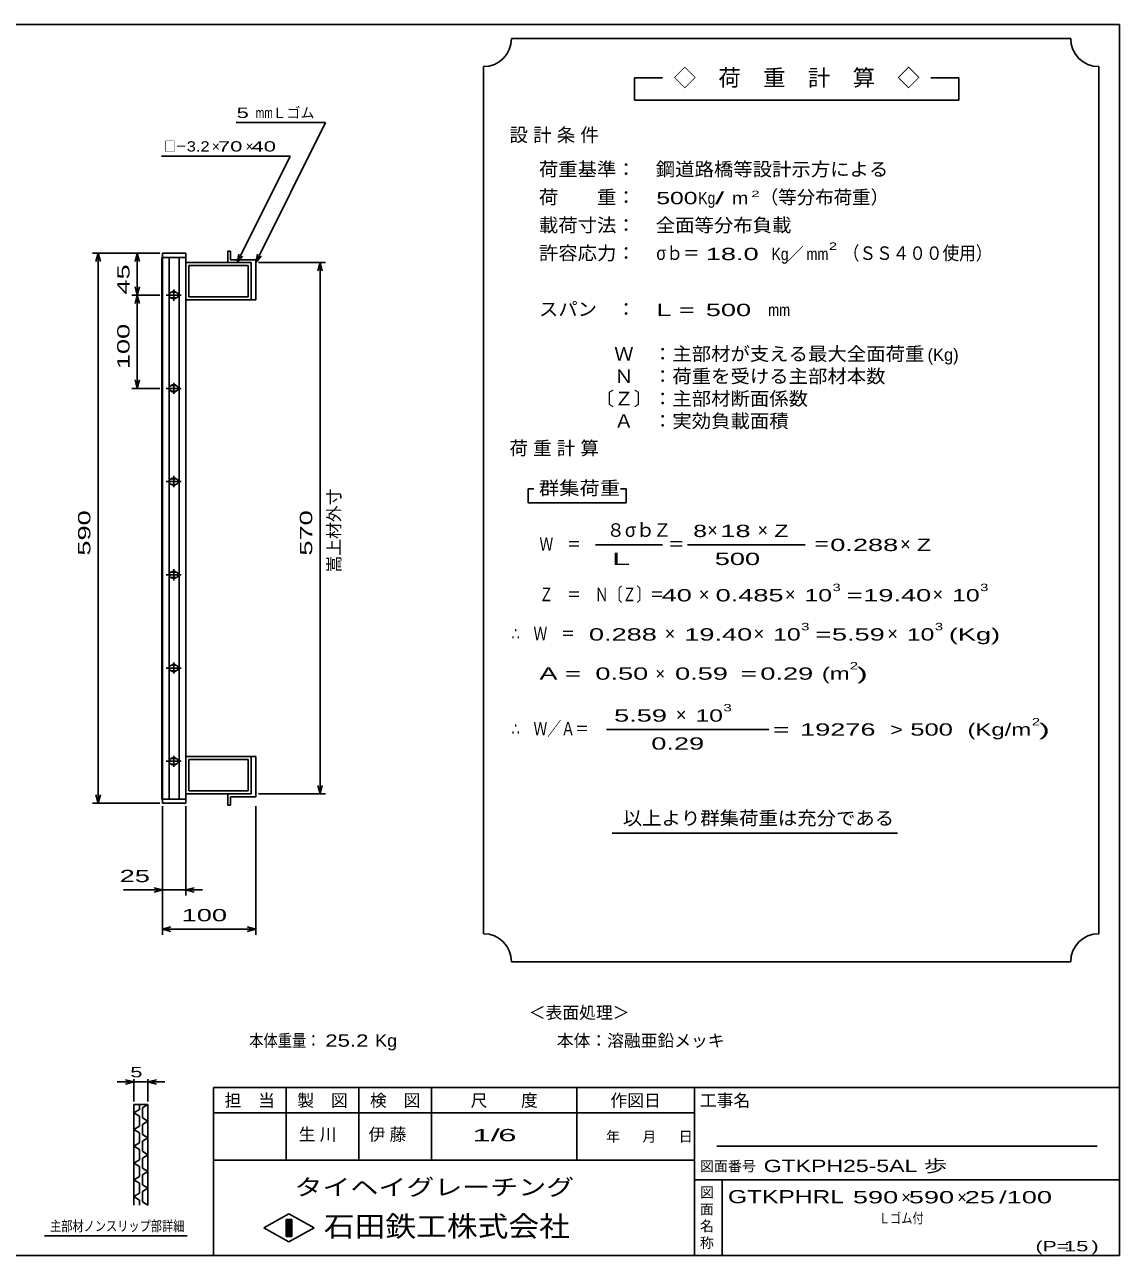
# Model space of a CAD drawing. Units: millimetres, scale not verified. Extents: x -1092 to 1042, y -770 to 629.
# Drawn here: x -133 to 1042, y -691 to 629 of the extents above; entities that cross this region are included whole.
import ezdxf
from ezdxf.enums import TextEntityAlignment as Align

# ---------------------------------------------------------------- set-up
doc = ezdxf.new("R2010")
doc.units = ezdxf.units.MM
doc.header["$LTSCALE"] = 6
for name, color, linetype, lineweight in [('0_2', 150, 'Continuous', 25), ('16', 3, 'Continuous', 25), ('22', 4, 'Continuous', 25), ('24', 2, 'Continuous', 25), ('32', 4, 'Continuous', 25)]:
    doc.layers.add(name, color=color, linetype=linetype, lineweight=lineweight)
doc.styles.add('ベクトル', font='')
doc.styles.get('ベクトル').set_extended_font_data('ベクトル')

msp = doc.modelspace()

# ---------------------------------------------------------------- linework, layer by layer
at = {"layer": '0_2'}
for p, q in [((-1034.4, 629.1), (1041.6, 629.1)), ((1041.6, 629.1), (1041.6, -690.9)), ((1041.6, -510.9), (69.6, -510.9)), ((69.6, -510.9), (69.6, -690.9)), ((147.6, -510.9), (147.6, -588.9)), ((225.6, -588.9), (225.6, -510.9)), ((303.6, -510.9), (303.6, -588.9)), ((459.6, -588.9), (459.6, -510.9)), ((585.6, -510.9), (585.6, -690.9)), ((585.6, -537.9), (69.6, -537.9)), ((1017.6, -573.9), (609.6, -573.9)), ((69.6, -588.9), (585.6, -588.9)), ((585.6, -609.9), (1041.6, -609.9)), ((615.6, -690.9), (615.6, -609.9)), ((123.6, -661.5), (150.6, -646.5)), ((150.6, -646.5), (177.6, -661.5)), ((147.6, -652.5), (153.6, -652.5)), ((147.6, -670.5), (147.6, -652.5)), ((147.6, -652.5), (148.8, -652.5)), ((148.8, -652.5), (148.8, -670.5)), ((150, -670.5), (150, -652.5)), ((150, -652.5), (151.2, -652.5)), ((151.2, -652.5), (151.2, -670.5)), ((152.4, -670.5), (152.4, -652.5)), ((152.4, -652.5), (153.6, -652.5)), ((153.6, -652.5), (153.6, -670.5)), ((153.6, -652.5), (153.6, -670.5)), ((150.6, -676.5), (123.6, -661.5)), ((153.6, -670.5), (147.6, -670.5)), ((148.8, -670.5), (150, -670.5)), ((177.6, -661.5), (150.6, -676.5)), ((151.2, -670.5), (152.4, -670.5)), ((1041.6, -690.9), (-1034.4, -690.9))]:
    msp.add_line(p, q, dxfattribs=at)
at = {"layer": '16'}
for p, q in [((40, 384), (15, 384)), ((15, 384), (15, 379.5)), ((40, 379.5), (40, 384)), ((88, 386), (85, 386)), ((85, 386), (85, 374)), ((88, 377), (88, 386)), ((14.3, -201.5), (14.3, 379.5)), ((14.3, 379.5), (15, 379.5)), ((15, 379.5), (40, 379.5)), ((15, 379.5), (15, -201.5)), ((40, 379.5), (15, 379.5)), ((22, 379.5), (22, -201.5)), ((33, -201.5), (33, 379.5)), ((40, -201.5), (40, 379.5)), ((40, 374), (110, 374)), ((40, 334), (40, 374)), ((43.2, 370.8), (106.8, 370.8)), ((43.2, 337.2), (43.2, 370.8)), ((85, 374), (110, 374)), ((115, 377), (88, 377)), ((106.8, 370.8), (106.8, 337.2)), ((110, 374), (110, 334)), ((110, 374), (110, 334)), ((115, 334), (115, 377)), ((27, 345), (27, 333)), ((19, 339), (35, 339)), ((29, 342), (25, 342)), ((25, 336), (29, 336)), ((110, 334), (40, 334)), ((106.8, 337.2), (43.2, 337.2)), ((110, 334), (115, 334)), ((19, 239), (35, 239)), ((29, 242), (25, 242)), ((27, 245), (27, 233)), ((25, 236), (29, 236)), ((19, 139), (35, 139)), ((29, 142), (25, 142)), ((25, 136), (29, 136)), ((27, 145), (27, 133)), ((29, 42), (25, 42)), ((27, 45), (27, 33)), ((19, 39), (35, 39)), ((25, 36), (29, 36)), ((19, -61), (35, -61)), ((29, -58), (25, -58)), ((25, -64), (29, -64)), ((27, -55), (27, -67)), ((29, -158), (25, -158)), ((27, -155), (27, -167)), ((110, -156), (40, -156)), ((40, -156), (40, -196)), ((110, -196), (110, -156)), ((110, -156), (115, -156)), ((110, -196), (110, -156)), ((115, -156), (115, -199)), ((19, -161), (35, -161)), ((25, -164), (29, -164)), ((106.8, -159.2), (43.2, -159.2)), ((43.2, -159.2), (43.2, -192.8)), ((106.8, -192.8), (106.8, -159.2)), ((40, -196), (110, -196)), ((43.2, -192.8), (106.8, -192.8)), ((85, -208), (85, -196)), ((85, -196), (110, -196)), ((15, -201.5), (14.3, -201.5)), ((15, -201.5), (40, -201.5)), ((15, -206), (15, -201.5)), ((15, -201.5), (40, -201.5)), ((40, -206), (15, -206)), ((40, -201.5), (40, -206)), ((88, -208), (85, -208)), ((115, -199), (88, -199)), ((88, -199), (88, -208))]:
    msp.add_line(p, q, dxfattribs=at)
for centre, radius, start, end in [((25, 339), 3, 90, 270), ((27, 339), 4, 46.6, 133.4), ((27, 339), 4, 226.6, 313.4), ((29, 339), 3, 270, 90), ((25, 239), 3, 90, 270), ((27, 239), 4, 46.6, 133.4), ((29, 239), 3, 270, 90), ((27, 239), 4, 226.6, 313.4), ((25, 139), 3, 90, 270), ((27, 139), 4, 46.6, 133.4), ((27, 139), 4, 226.6, 313.4), ((29, 139), 3, 270, 90), ((25, 39), 3, 90, 270), ((27, 39), 4, 46.6, 133.4), ((29, 39), 3, 270, 90), ((27, 39), 4, 226.6, 313.4), ((25, -61), 3, 90, 270), ((27, -61), 4, 46.6, 133.4), ((27, -61), 4, 226.6, 313.4), ((29, -61), 3, 270, 90), ((25, -161), 3, 90, 270), ((27, -161), 4, 46.6, 133.4), ((29, -161), 3, 270, 90), ((27, -161), 4, 226.6, 313.4)]:
    msp.add_arc(centre, radius, start, end, dxfattribs=at)
at = {"layer": '22'}
for p, q in [((94, 524), (190, 524)), ((115, 374), (190, 524)), ((14, 488), (152, 488)), ((95, 374), (152, 488)), ((12, 384), (-60, 384)), ((-54, 384), (-56.4, 375)), ((-51.6, 375), (-54, 384)), ((-54, 384), (-54, -206)), ((12, 384), (-18, 384)), ((-12, 384), (-14.4, 375)), ((-9.6, 375), (-12, 384)), ((-12, 384), (-12, 339)), ((95, 374), (96.8, 382.8)), ((95, 374), (101, 380.6)), ((115, 374), (116.8, 382.8)), ((115, 374), (121, 380.6)), ((118, 374), (190, 374)), ((184, 374), (181.6, 365)), ((186.4, 365), (184, 374)), ((184, 374), (184, -196)), ((-12, 339), (-14.4, 348)), ((-9.6, 348), (-12, 339)), ((-18, 339), (12, 339)), ((-12, 339), (-14.4, 330)), ((-9.6, 330), (-12, 339)), ((-12, 339), (-12, 239)), ((-18, 239), (12, 239)), ((-12, 239), (-14.4, 248)), ((-9.6, 248), (-12, 239)), ((-54, -206), (-56.4, -197)), ((-51.6, -197), (-54, -206)), ((190, -196), (118, -196)), ((184, -196), (181.6, -187)), ((186.4, -187), (184, -196)), ((-60, -206), (12, -206)), ((15, -305), (15, -209)), ((15, -347), (15, -209)), ((40, -305), (40, -209)), ((115, -347), (115, -209)), ((-27, -299), (15, -299)), ((15, -299), (6, -296.6)), ((6, -301.4), (15, -299)), ((15, -299), (40, -299)), ((40, -299), (49, -296.6)), ((49, -301.4), (40, -299)), ((40, -299), (58, -299)), ((15, -341), (24, -338.6)), ((24, -343.4), (15, -341)), ((15, -341), (115, -341)), ((115, -341), (106, -338.6)), ((106, -343.4), (115, -341))]:
    msp.add_line(p, q, dxfattribs=at)
at = {"layer": '24', "color": 4}
for p, q in [((989.4, 614.1), (389.4, 614.1)), ((359.4, 584.1), (359.4, -345.9)), ((1019.4, -345.9), (1019.4, 584.1)), ((551.4, 572.1), (521.4, 572.1)), ((521.4, 572.1), (521.4, 548.1)), ((869.4, 572.1), (839.4, 572.1)), ((869.4, 548.1), (869.4, 572.1)), ((521.4, 548.1), (869.4, 548.1)), ((413.4, 131.1), (407.4, 131.1)), ((407.4, 131.1), (407.4, 116.1)), ((512.4, 131.1), (506.4, 131.1)), ((512.4, 116.1), (512.4, 131.1)), ((407.4, 116.1), (512.4, 116.1)), ((479.4, 71.1), (551.4, 71.1)), ((578.4, 71.1), (704.4, 71.1)), ((491.4, -126.9), (665.4, -126.9)), ((497.4, -237.9), (803.4, -237.9)), ((389.4, -375.9), (989.4, -375.9))]:
    msp.add_line(p, q, dxfattribs=at)
for centre, start, end in [((359.4, 614.1), 270, 0), ((1019.4, 614.1), 180, 270), ((359.4, -375.9), 0, 90), ((1019.4, -375.9), 90, 180)]:
    msp.add_arc(centre, 30, start, end, dxfattribs=at)
at = {"layer": '32'}
for p, q in [((-15.6, -504.9), (-33.6, -504.9)), ((-15.6, -504.9), (-24.6, -502.5)), ((-24.6, -507.3), (-15.6, -504.9)), ((-15.6, -525.9), (-15.6, -501.9)), ((-15.6, -504.9), (-0.6, -504.9)), ((-0.6, -501.9), (-0.6, -525.9)), ((-0.6, -504.9), (8.4, -502.5)), ((8.4, -507.3), (-0.6, -504.9)), ((-0.6, -504.9), (17.4, -504.9)), ((-15.6, -528.9), (-0.6, -528.9)), ((-15.6, -636.9), (-15.6, -528.9)), ((-9.6, -534.3), (-15.6, -537.9)), ((-15.6, -537.9), (-9.6, -541.5)), ((-9.6, -528.9), (-9.6, -534.3)), ((-0.6, -528.9), (-6.6, -532.5)), ((-6.6, -532.5), (-6.6, -543.3)), ((-0.6, -528.9), (-0.6, -636.9)), ((-9.6, -552.3), (-15.6, -555.9)), ((-9.6, -541.5), (-9.6, -552.3)), ((-6.6, -543.3), (-0.6, -546.9)), ((-0.6, -546.9), (-6.6, -550.5)), ((-6.6, -550.5), (-6.6, -561.3)), ((-15.6, -555.9), (-9.6, -559.5)), ((-9.6, -559.5), (-9.6, -570.3)), ((-6.6, -561.3), (-0.6, -564.9)), ((-0.6, -564.9), (-6.6, -568.5)), ((-9.6, -570.3), (-15.6, -573.9)), ((-15.6, -573.9), (-9.6, -577.5)), ((-9.6, -577.5), (-9.6, -588.3)), ((-6.6, -568.5), (-6.6, -579.3)), ((-6.6, -579.3), (-0.6, -582.9)), ((-9.6, -588.3), (-15.6, -591.9)), ((-15.6, -591.9), (-9.6, -595.5)), ((-0.6, -582.9), (-6.6, -586.5)), ((-6.6, -586.5), (-6.6, -597.3)), ((-9.6, -606.3), (-15.6, -609.9)), ((-9.6, -595.5), (-9.6, -606.3)), ((-6.6, -597.3), (-0.6, -600.9)), ((-0.6, -600.9), (-6.6, -604.5)), ((-6.6, -604.5), (-6.6, -615.3)), ((-15.6, -609.9), (-9.6, -613.5)), ((-9.6, -613.5), (-9.6, -624.3)), ((-6.6, -615.3), (-0.6, -618.9)), ((-0.6, -618.9), (-6.6, -622.5)), ((-9.6, -624.3), (-15.6, -627.9)), ((-15.6, -627.9), (-9.6, -631.5)), ((-9.6, -631.5), (-9.6, -636.9)), ((-6.6, -622.5), (-6.6, -633.3)), ((-6.6, -633.3), (-0.6, -636.9)), ((41.4, -669.9), (-111.6, -669.9))]:
    msp.add_line(p, q, dxfattribs=at)

# ---------------------------------------------------------------- texts
at = {"layer": '0_2', "style": 'ベクトル'}
for s, height, p in [('担\u3000当', 13.2, (81.6, -524.7)), ('製\u3000図', 13.2, (159.6, -524.7)), ('検\u3000図', 13.2, (237.6, -524.7)), ('尺\u3000\u3000度', 13.2, (345.6, -524.7)), ('作図日', 13.2, (495.6, -524.7)), ('工事名', 13.2, (591.6, -524.7)), ('年', 11, (490.8, -563.4)), ('月', 11, (529.8, -563.4)), ('日', 11, (568.8, -563.4)), ('図面番号', 11, (591.6, -595.2)), ('図', 11, (591.6, -623.4)), ('面', 11, (591.6, -641.4)), ('名', 11, (591.6, -659.4)), ('称', 11, (591.6, -677.4))]:
    msp.add_text(s, height=height, dxfattribs=at).set_placement(p, align=Align.MIDDLE_LEFT)
at = {"layer": '0_2', "color": 222, "style": 'ベクトル'}
for s, height, width, p in [('タイヘイグレーチング', 17.6, 1.25, (156.6, -617.7)), ('石田鉄工株式会社', 21.99, 1.1, (188.1, -659.7))]:
    msp.add_text(s, height=height, dxfattribs=dict(at, width=width)).set_placement(p, align=Align.MIDDLE_LEFT)
at = {"layer": '22', "color": 2, "style": 'ベクトル'}
for s, height, p in [('Ｌゴム', 11, (133, 534.5)), ('×', 11, (68, 498.5)), ('×', 11, (104, 498.5)), ('＜表面処理＞', 13.2, (408, -430.5)), ('本体：', 13.2, (438, -460.5)), ('溶融亜鉛メッキ', 13.2, (492, -460.5)), ('×', 13.2, (807.6, -628.5)), ('×', 13.2, (867.6, -628.5))]:
    msp.add_text(s, height=height, dxfattribs=at).set_placement(p, align=Align.MIDDLE_LEFT)
for s, height, width, p in [(' 5 ', 11, 1.6, (88, 534.5)), ('mm', 11, 0.75, (115, 534.5)), ('□－', 11, 0.8, (17, 498.5)), ('3.2', 11, 1.2, (41, 498.5)), (' 70 ', 11, 1.6, (68, 498.5)), (' 40 ', 11, 1.6, (104, 498.5)), (' 25 ', 13.2, 1.65, (-39, -284)), (' 100 ', 13.2, 1.65, (27.5, -326)), ('本体重量：', 13.2, 0.85, (108, -460.5)), (' 25.2', 13.2, 1.35, (183, -460.5)), ('Kg', 13.2, 1.1, (243, -460.5)), ('1/', 13.2, 2, (347.4, -561.9)), (' 6 ', 13.2, 2, (365.4, -561.9)), ('GTKPH25-5AL 歩', 13.2, 1.4, (660, -594.9)), ('GTKPHRL', 14.08, 1.4, (621.6, -627.9)), (' 590 ', 13.2, 1.65, (747.6, -628.5)), (' 590 ', 13.2, 1.65, (807.6, -628.5)), (' 25 ', 13.2, 1.65, (867.6, -628.5)), ('/', 13.2, 1.65, (912.6, -628.5)), (' 100 ', 13.2, 1.65, (912.6, -628.5)), ('Ｌゴム付', 11, 0.8, (783.6, -651)), ('(P=', 11, 1.55, (951.6, -681)), (' 15 ', 11, 1.6, (975.6, -681)), (')', 11, 1.6, (1011.6, -681))]:
    msp.add_text(s, height=height, dxfattribs=dict(at, width=width)).set_placement(p, align=Align.MIDDLE_LEFT)
at = {"layer": '22', "color": 2, "style": 'ベクトル', "width": 1.65}
for s, p in [(' 45 ', (-27, 331.5)), (' 100 ', (-27, 251.5)), (' 590 ', (-69, 51.5)), (' 570 ', (169, 51.5))]:
    msp.add_text(s, height=13.2, rotation=90, dxfattribs=at).set_placement(p, align=Align.MIDDLE_LEFT)
at = {"layer": '22', "color": 2, "style": 'ベクトル'}
msp.add_text('嵩上材外寸', height=13.2, rotation=90, dxfattribs=at).set_placement((199, 41.5), align=Align.MIDDLE_LEFT)
at = {"layer": '22', "color": 2, "char_height": 13.2, "attachment_point": 4, "style": 'ベクトル'}
for s, insert in [('\\T1.25;生川\u3000', (161.1, -561.9)), ('\\T1.25;伊藤\u3000', (236.1, -561.9))]:
    msp.add_mtext(s, dxfattribs=dict(at, insert=insert))
at = {"layer": '24', "style": 'ベクトル'}
for s, height, p in [('◇\u3000荷\u3000重\u3000計\u3000算\u3000◇', 17.6, (563.4, 572.1)), ('（等分布荷重）', 14.52, (655.8, 444)), ('／', 13.2, (684.9, 383.1)), ('(Kg)', 13.2, (835.8, 275.1)), ('８', 14.5, (491.4, 87)), ('σｂ', 14.52, (511.2, 87)), ('Ｚ', 14.5, (541.2, 87)), ('×', 14.5, (599.4, 87)), ('×', 14.5, (653.4, 87)), ('×', 14.5, (806.4, 72)), ('×', 14.5, (590.4, 18)), ('×', 14.5, (682.8, 18)), ('×', 14.5, (841.2, 18)), ('×', 14.5, (553.8, -24)), ('×', 14.5, (649.2, -24)), ('×', 14.5, (792.6, -24)), ('×', 13.2, (543.9, -66.9)), ('×', 14.5, (565.8, -111))]:
    msp.add_text(s, height=height, dxfattribs=at).set_placement(p, align=Align.MIDDLE_LEFT)
for s, height, width, p in [('荷重基準：\u3000', 14.52, 1.05, (418.8, 474)), ('鋼道路橋等設計示方による', 14.52, 1.05, (544.2, 474)), ('荷\u3000\u3000重：\u3000', 14.52, 1.05, (418.8, 444)), ('500', 13.2, 1.5, (544.8, 443.1)), ('Kg', 13.2, 0.85, (589.8, 443.1)), ('/', 13.2, 2, (607.8, 443.1)), ('2', 6.6, 1.8, (646.8, 447.6)), ('m', 13.2, 1.2, (625.8, 443.1)), ('載荷寸法：\u3000', 14.52, 1.05, (418.8, 414)), ('全面等分布負載', 14.52, 1.05, (544.2, 414)), ('許容応力：\u3000', 14.52, 1.05, (418.8, 384)), ('σｂ＝', 14.52, 0.9, (544.8, 384)), (' 18.0', 13.2, 1.65, (589.8, 383.1)), ('Kg', 13.2, 0.85, (668.4, 383.1)), ('mm', 13.2, 0.8, (705.9, 383.1)), ('2', 7.92, 1.5, (729.9, 391.5)), ('（ＳＳ４００使用）', 14.52, 0.9, (744.9, 384)), ('スパン\u3000：\u3000', 14.52, 1.05, (418.8, 324)), ('L =', 13.2, 1.65, (544.8, 323.1)), (' 500 ', 13.2, 1.65, (589.8, 323.1)), ('mm', 13.2, 0.8, (664.8, 323.1)), ('\u3000Ｗ\u3000：主部材が支える最大全面荷重', 14.52, 1.05, (478.8, 276)), ('\u3000Ｎ\u3000：荷重を受ける主部材本数', 14.52, 1.05, (478.8, 252)), ('〔Ｚ〕：主部材断面係数', 14.52, 1.05, (478.8, 228)), ('\u3000Ａ\u3000：実効負載面積', 14.52, 1.05, (478.8, 204)), ('群集荷重', 14.52, 1.1, (418.8, 132)), ('8', 13.2, 1.5, (584.4, 86.1)), (' 18 ', 13.2, 1.65, (605.4, 86.1)), ('Z', 13.2, 1.4, (671.4, 86.1)), ('Ｗ\u3000＝', 14.52, 0.75, (419.4, 72)), ('＝', 14.5, 0.9, (557.4, 72)), ('＝', 14.5, 0.9, (713.4, 72)), ('0.288', 13.2, 1.65, (731.4, 71.1)), ('Z', 13.2, 1.4, (824.4, 71.1)), (' 500 ', 13.2, 1.65, (599.4, 56.1)), ('Ｚ\u3000＝\u3000Ｎ〔Ｚ〕＝', 14.52, 0.75, (419.4, 18)), ('3', 7.92, 1.5, (733.8, 25.5)), ('3', 7.92, 1.5, (892.2, 25.5)), (' 40 ', 13.2, 1.65, (542.4, 17.1)), ('0.485', 13.2, 1.65, (608.4, 17.1)), ('10', 13.2, 1.5, (703.8, 17.1)), ('=', 13.2, 1.7, (748.8, 17.1)), ('19.40', 13.2, 1.65, (766.8, 17.1)), ('10', 13.2, 1.5, (862.2, 17.1)), ('3', 7.92, 1.5, (700.2, -16.5)), ('3', 7.92, 1.5, (843.6, -16.5)), ('∴\u3000Ｗ\u3000＝', 14.52, 0.75, (389.4, -24)), (' 0.288', 13.2, 1.65, (464.4, -24.9)), ('19.40', 13.2, 1.65, (574.8, -24.9)), ('10', 13.2, 1.5, (670.2, -24.9)), ('=', 13.2, 1.7, (715.2, -24.9)), ('5.59', 13.2, 1.65, (733.2, -24.9)), ('10', 13.2, 1.5, (813.6, -24.9)), ('(Kg)', 13.2, 1.65, (858.6, -24.9)), ('A = ', 13.2, 1.65, (419.4, -66.9)), ('0.50', 13.2, 1.65, (479.4, -66.9)), ('0.59', 13.2, 1.65, (564.9, -66.9)), ('=', 13.2, 1.7, (635.4, -66.9)), ('0.29', 13.2, 1.65, (656.4, -66.9)), ('(m', 13.2, 1.45, (722.4, -66.9)), ('2', 7.92, 1.5, (752.4, -58.5)), (')', 13.2, 2, (759.9, -66.9)), (' 5.59', 13.2, 1.65, (491.4, -111.9)), ('10', 13.2, 1.5, (586.8, -111.9)), ('3', 7.92, 1.5, (616.8, -103.5)), ('∴\u3000Ｗ／Ａ＝', 14.52, 0.75, (389.4, -126)), ('2', 7.92, 1.5, (947.7, -118.5)), ('=', 13.2, 1.7, (669.9, -126.9)), (' 19276 ', 13.2, 1.65, (690.9, -126.9)), ('>', 13.2, 1.3, (795.9, -126.9)), (' 500 ', 13.2, 1.55, (809.7, -126.9)), ('(Kg/m', 13.2, 1.45, (878.7, -126.9)), (')', 13.2, 2, (955.2, -126.9)), ('0.29', 13.2, 1.65, (539.4, -141.9)), ('以上より群集荷重は充分である', 14.52, 1.05, (508.8, -222))]:
    msp.add_text(s, height=height, dxfattribs=dict(at, width=width)).set_placement(p, align=Align.MIDDLE_LEFT)
at = {"layer": '24', "attachment_point": 4, "style": 'ベクトル'}
for s, insert, char_height in [('\\T1.28;設計条件', (387.3, 510), 14.52), ('\\T1.28;荷重計算', (387.3, 174), 14.52), ('\\T1.5;\\W2;\\~L\\~', (482.4, 56.1), 13.2)]:
    msp.add_mtext(s, dxfattribs=dict(at, insert=insert, char_height=char_height))
at = {"layer": '32', "color": 2, "style": 'ベクトル'}
for s, width, p in [(' 5 ', 1.6, (-26.1, -494.4)), ('主部材ノンスリップ部詳細', 0.8, (-105.6, -659.4))]:
    msp.add_text(s, height=11, dxfattribs=dict(at, width=width)).set_placement(p, align=Align.MIDDLE_LEFT)

doc.saveas('drawing.dxf')
